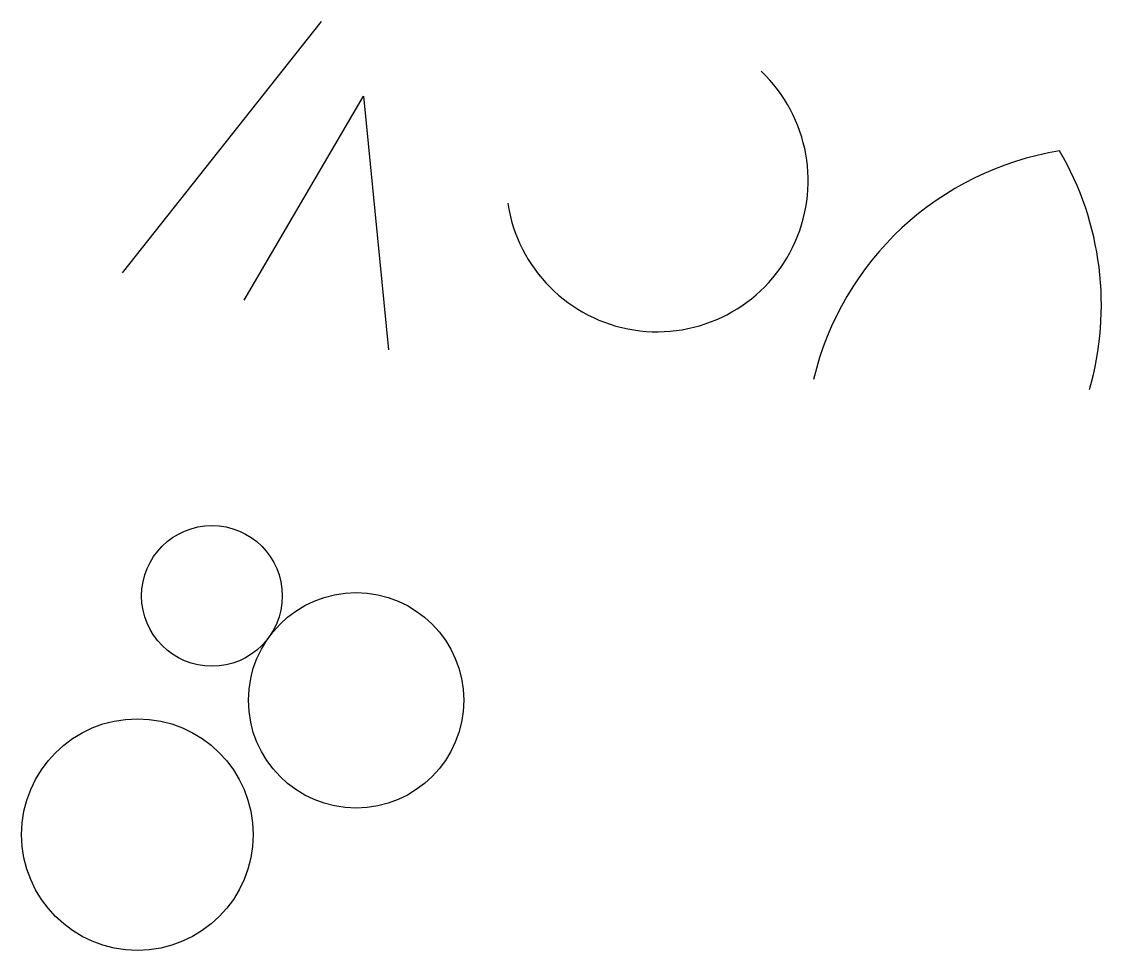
# Model space of a CAD drawing. Extents: x -41.5 to 56.2, y -43 to 41.
import ezdxf

# ---------------------------------------------------------------- set-up
doc = ezdxf.new("R2010")
doc.units = 0
doc.layers.add('MODELSKETCH_VISIBLE', color=7, linetype='CONTINUOUS')

msp = doc.modelspace()

# ---------------------------------------------------------------- linework, layer by layer
at = {"layer": 'MODELSKETCH_VISIBLE'}
for p, q in [((-32.369, 18.335), (-14.376, 41.05)), ((-21.348, 15.861), (-10.553, 34.303)), ((-10.553, 34.303), (-8.304, 11.363))]:
    msp.add_line(p, q, dxfattribs=at)
for centre, radius in [((-24.272, -10.903), 6.365), ((-11.228, -20.349), 9.74), ((-31.019, -32.493), 10.477)]:
    msp.add_circle(centre, radius, dxfattribs=at)
for centre, radius, start, end in [((16.005, 26.658), 13.665, 188.52705, 46.38643), ((56.786, 2.331), 27.374, 99.17823, 166.62396), ((28.628, 15.417), 27.573, 343.8864, 30.36364)]:
    msp.add_arc(centre, radius, start, end, dxfattribs=at)

doc.saveas('drawing.dxf')
